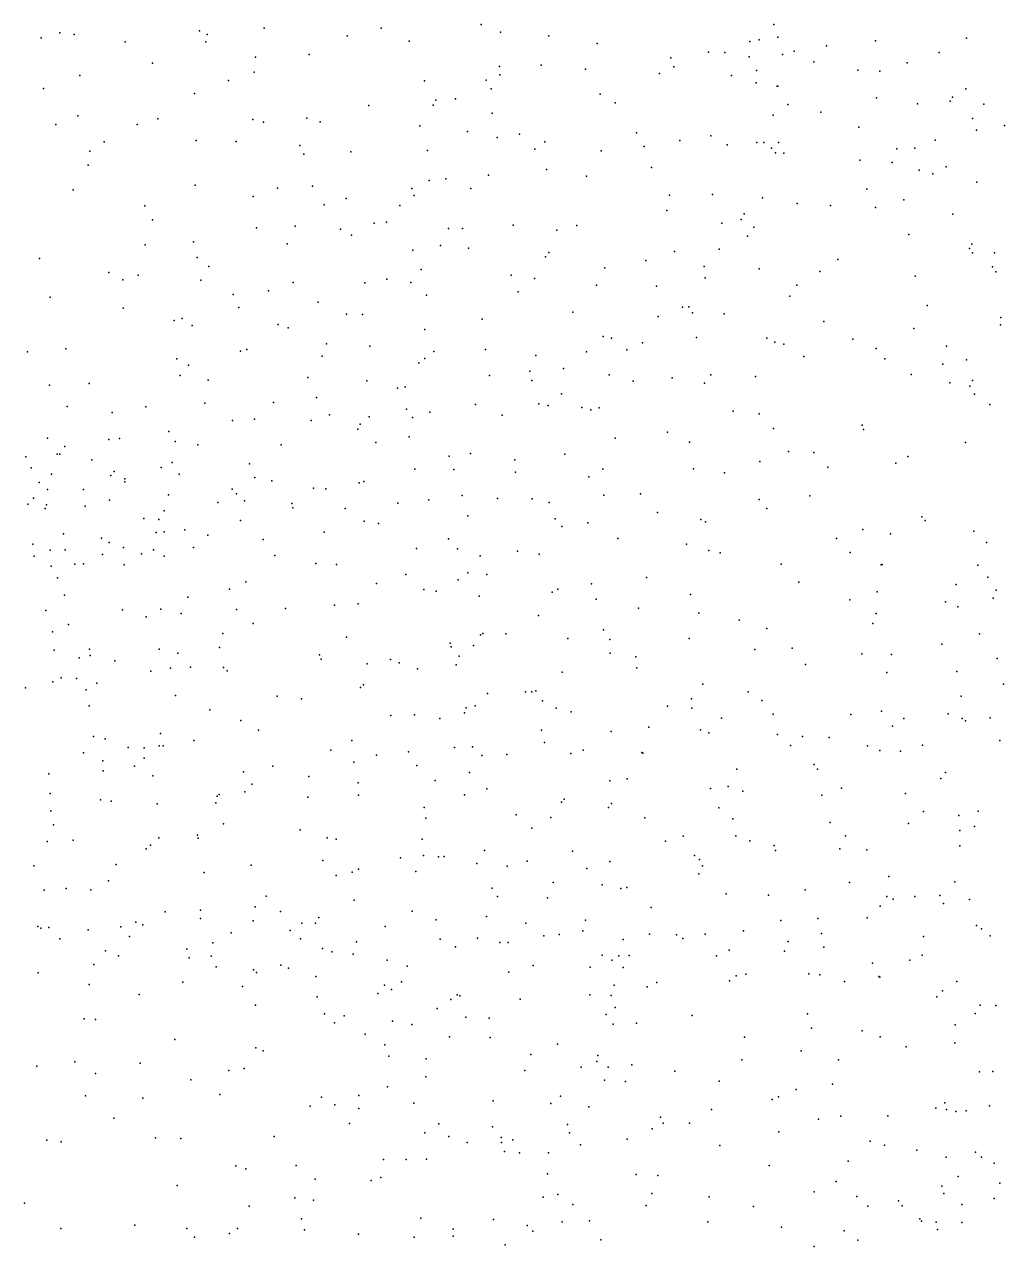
# Model space of a CAD drawing. Header units: metres. Extents: x -25 to 25, y -27.7 to 27.8.
# Drawn here: x 19.205 to 21.979, y -3.45 to 0.01 of the extents above; entities that cross this region are included whole.
import ezdxf

# ---------------------------------------------------------------- set-up
doc = ezdxf.new("R2010")
doc.units = ezdxf.units.M

msp = doc.modelspace()

# ---------------------------------------------------------------- linework, layer by layer
for p in [(20.2149, 0, 14.0119), (20.4978, 0.0102, 13.9702), (21.3267, 0.01, 13.0103), (19.2524, -0.0276, 13.9769), (19.3056, -0.0138, 0.158), (19.3459, -0.0184, 9.7812), (19.701, -0.0075, 10.1291), (19.7221, -0.0187, -2.9552), (19.8836, -0.0004, 10.5416), (20.1185, -0.022, 10.6797), (20.5528, -0.0113, 0.3772), (20.6891, -0.0221, 10.4508), (21.2844, -0.0337, -14.0958), (21.338, -0.0257, 12.834), (21.8717, -0.0285, -13.8595), (19.4906, -0.0389, 9.8345), (19.7189, -0.0387, 13.9498), (20.2944, -0.0369, 10.664), (20.8258, -0.0439, -0.0452), (21.1414, -0.0679, 10.3858), (21.1876, -0.0691, -0.0242), (21.2588, -0.0378, 13.4455), (21.3835, -0.0656, 0.2071), (21.4752, -0.0505, 10.5179), (21.6145, -0.0362, 10.5831), (19.5672, -0.099, -14.6644), (19.859, -0.0823, 10.3494), (20.0112, -0.0748, -14.6581), (21.0348, -0.0844, -1.4868), (21.2565, -0.0814, 0.4247), (21.3507, -0.0746, 12.6829), (21.4395, -0.0958, -0.0585), (21.7038, -0.0989, 12.4321), (21.7941, -0.0695, 10.6669), (19.3623, -0.1341, 9.6555), (19.8553, -0.1247, 13.939), (20.5497, -0.1088, -1.891), (20.5511, -0.1323, 10.4783), (20.6681, -0.1052, 13.9549), (20.7929, -0.1167, 10.3861), (21.003, -0.1283, 13.8114), (21.0436, -0.1098, 0.6119), (21.2062, -0.1345, 13.5973), (21.2777, -0.1202, -1.2943), (21.5644, -0.1194, -13.9887), (21.6263, -0.1225, 0.348), (19.2587, -0.1712, -3.4854), (19.7831, -0.1486, 10.0192), (20.3374, -0.1497, -14.4671), (20.5121, -0.1476, 13.9959), (20.5259, -0.1717, 0.5849), (21.2763, -0.1549, -0.1992), (21.3353, -0.1646, 0.6283), (21.3377, -0.1646, 13.0035), (21.8697, -0.1721, 12.3558), (19.6864, -0.1853, 9.8041), (20.3695, -0.2038, 10.5197), (20.4256, -0.2007, 0.3989), (20.8343, -0.1876, 13.91), (21.6167, -0.1977, 10.5262), (21.8252, -0.2075, -13.9829), (21.8317, -0.196, 0.0653), (20.1796, -0.2192, -2.0555), (20.3621, -0.2181, -1.9192), (20.5287, -0.2415, -0.0132), (20.877, -0.2115, 0.7797), (21.3663, -0.2165, 10.4017), (21.4593, -0.2378, 12.4987), (21.7334, -0.2149, -0.128), (21.9207, -0.2152, 10.6843), (19.2938, -0.2728, 13.8387), (19.3563, -0.2487, 9.5338), (19.524, -0.2727, 9.5735), (19.583, -0.2567, -2.9668), (19.8517, -0.2592, -14.6616), (19.8815, -0.2662, 9.9528), (20.0045, -0.2548, 13.9354), (20.0424, -0.2656, 10.3505), (21.3246, -0.2468, 12.8233), (21.8887, -0.2559, 0.3237), (21.9794, -0.2759, -1.2931), (20.3244, -0.2773, 13.9765), (20.459, -0.2931, -14.3487), (20.543, -0.3099, 13.9659), (20.6062, -0.3006, 10.4156), (20.9376, -0.2963, -14.1979), (21.1481, -0.3051, -1.4162), (21.5671, -0.2804, 0.6794), (21.8999, -0.2896, -11.3282), (19.4305, -0.3223, 13.7794), (19.691, -0.3188, 9.6162), (19.8041, -0.3212, 13.8416), (19.9843, -0.3323, 10.0485), (20.6497, -0.343, 0.8393), (20.6778, -0.3226, -1.7822), (20.9593, -0.3353, -1.5968), (21.0602, -0.3188, 13.7799), (21.1944, -0.3304, 10.3524), (21.2784, -0.3238, -14.1067), (21.2979, -0.3242, -0.4156), (21.3198, -0.3406, 12.9655), (21.3398, -0.324, 12.6184), (21.6742, -0.3417, 10.4972), (21.7251, -0.3399, 12.3704), (21.7831, -0.3175, 0.5731), (19.3899, -0.3482, -3.1706), (19.9964, -0.3568, -2.1972), (20.1287, -0.3509, 13.9339), (20.346, -0.3472, 0.5429), (20.838, -0.3474, 13.9093), (21.3314, -0.3537, 13.1674), (21.3542, -0.3541, -1.3239), (21.5698, -0.3739, -0.4009), (19.3852, -0.3886, 9.404), (20.683, -0.4009, 13.9376), (20.9798, -0.3949, -0.4548), (21.6617, -0.3808, -1.2837), (21.7376, -0.4022, -14.191), (21.7763, -0.413, -11.1491), (21.8145, -0.3931, -0.3063), (19.6888, -0.4449, 13.7027), (20.0202, -0.4473, 9.8467), (20.3507, -0.4315, -1.8701), (20.3976, -0.4273, 10.406), (20.5182, -0.4163, -0.1936), (20.7956, -0.4191, 10.3604), (21.9012, -0.4367, -10.7912), (19.3434, -0.458, 13.7128), (19.8528, -0.4767, -14.5892), (19.9217, -0.4536, 13.7936), (20.1162, -0.4823, -2.0261), (20.302, -0.4547, 13.9201), (20.3087, -0.4745, -14.3705), (20.4686, -0.4542, 13.9355), (21.0312, -0.4731, 13.7641), (21.1531, -0.4715, -0.5706), (21.2939, -0.4811, 10.3607), (21.5897, -0.4558, 10.4296), (19.5458, -0.5038, -14.5187), (20.0539, -0.5009, -14.5137), (20.2681, -0.5024, 10.2502), (21.0231, -0.5162, 1.0611), (21.3925, -0.4972, 12.4301), (21.4867, -0.5029, -14.1496), (21.6142, -0.5081, 0.8687), (21.6944, -0.4863, 12.3213), (19.5673, -0.5434, 13.6289), (20.1949, -0.5523, 0.2628), (20.2302, -0.5495, 0.5652), (21.1793, -0.5524, 13.5646), (21.2339, -0.5417, 12.9044), (21.2426, -0.526, 12.6594), (21.833, -0.5266, -14.3363), (19.8618, -0.5658, -2.4877), (19.9716, -0.5613, 9.6009), (20.0994, -0.5697, 13.7888), (20.1313, -0.5868, 9.7973), (20.4058, -0.5672, 10.3152), (20.4455, -0.568, -14.1991), (20.5888, -0.5585, 13.8994), (20.7125, -0.5724, 1.0208), (20.7685, -0.5588, -0.5147), (21.2698, -0.564, 13.3167), (21.708, -0.5847, 10.4529), (19.5469, -0.6139, -3.0275), (19.684, -0.6056, 9.3273), (19.9492, -0.6113, 13.6658), (20.3827, -0.6162, 13.8453), (21.2515, -0.5895, 13.1106), (21.8866, -0.6123, -0.3644), (19.2475, -0.6526, 13.5789), (19.6937, -0.6494, -14.4333), (20.3048, -0.6287, 10.1076), (20.4617, -0.6232, -0.3124), (20.6797, -0.6482, 10.3576), (20.6897, -0.636, -14.1146), (21.0452, -0.6329, 13.6423), (21.1716, -0.6264, 10.3553), (21.5077, -0.6555, 12.3304), (21.8799, -0.6245, -11.02), (21.8884, -0.6363, 10.5182), (21.9508, -0.6364, 12.1721), (19.4441, -0.6919, 13.4864), (19.7267, -0.6754, -2.7748), (20.3279, -0.6842, 0.7948), (20.8481, -0.6789, 13.7526), (20.964, -0.6586, -0.6624), (21.1289, -0.6752, 13.4767), (21.2847, -0.6819, -1.5556), (21.4561, -0.6897, -0.6633), (21.9455, -0.6765, -10.7067), (21.9548, -0.6904, -11.3605), (19.4837, -0.7129, -14.2922), (19.5271, -0.7001, 9.2115), (19.7048, -0.7138, 13.4354), (19.9656, -0.721, 9.4287), (20.1688, -0.7213, 0.1248), (20.2308, -0.7111, 9.7853), (20.2989, -0.721, 13.7263), (20.5831, -0.7, -0.493), (20.6484, -0.7092, 13.7807), (21.1315, -0.7075, 12.6961), (21.7268, -0.7026, 0.8675), (19.7961, -0.755, 9.2793), (19.8959, -0.7438, -14.3144), (20.3429, -0.756, 9.9359), (20.603, -0.7471, -1.8268), (20.8243, -0.7284, -1.7651), (20.9938, -0.7305, 1.1539), (21.372, -0.7588, 12.3607), (21.3918, -0.728, 10.3784), (19.2779, -0.7623, 9.1387), (19.4843, -0.793, 13.3329), (19.8121, -0.7909, 13.3253), (20.0361, -0.7763, 13.4779), (21.0674, -0.7905, 12.8112), (21.0854, -0.7898, 13.268), (21.7604, -0.7858, 10.4453), (19.6292, -0.8277, 9.1503), (19.6511, -0.8224, -14.1618), (20.1166, -0.8099, 9.4959), (20.1624, -0.8113, 0.459), (20.5008, -0.8241, 10.1759), (20.7577, -0.8049, 13.6609), (20.9985, -0.8167, 13.4408), (21.0963, -0.8061, -1.6703), (21.1858, -0.8091, 10.369), (21.9692, -0.8197, -11.0713), (19.6795, -0.8419, 13.2385), (19.9233, -0.8394, -2.4623), (19.9512, -0.8492, -14.0821), (20.3384, -0.8532, 13.5567), (21.4681, -0.8313, -14.2797), (21.7229, -0.8507, -14.4738), (21.9676, -0.8403, -0.3453), (20.0597, -0.8947, 9.3681), (20.843, -0.873, 13.4942), (20.8664, -0.8782, -0.7707), (20.9546, -0.8918, 12.9518), (21.107, -0.8762, -13.9742), (21.3069, -0.8783, -0.8573), (21.3288, -0.8891, 10.3753), (21.3551, -0.8951, -1.6112), (21.5499, -0.8812, 10.396), (19.2136, -0.9171, 13.1402), (19.3227, -0.9083, -14.2449), (19.8171, -0.9149, -13.9033), (19.8346, -0.9105, 13.1417), (20.0478, -0.9293, 13.1494), (20.1829, -0.9012, 0.0085), (20.3642, -0.9157, -2.0122), (20.5106, -0.9107, 13.5233), (20.6522, -0.9271, 13.4572), (20.7964, -0.9171, 10.3478), (20.9103, -0.911, 13.2193), (21.4116, -0.93, -1.0596), (21.6159, -0.9079, 12.2424), (21.8149, -0.9009, 12.2194), (19.6362, -0.9365, 13.0984), (19.6698, -0.9545, -3.0508), (20.3211, -0.9483, 13.2643), (20.3389, -0.9359, 9.6678), (20.7312, -0.9643, 13.2602), (21.6401, -0.9369, -1.1158), (21.8051, -0.9515, 10.4385), (21.8716, -0.9398, -0.537), (19.6456, -0.9836, -13.7982), (19.7252, -0.9971, 9.079), (20.0074, -0.9891, 13.0031), (20.1745, -0.9986, 12.9979), (20.5215, -0.984, 13.1416), (20.6357, -0.9713, -0.7019), (20.6412, -0.998, 13.0119), (20.8598, -0.9822, 12.8488), (20.9281, -1.0001, 10.3644), (21.0389, -0.9903, 1.1596), (21.1482, -0.9824, -1.1026), (21.2742, -0.987, -1.3472), (21.7147, -0.9815, 0.8877), (21.8886, -0.9979, 0.703), (19.2759, -1.0109, 8.9673), (19.3886, -1.007, -3.3981), (20.2609, -1.0202, -0.2954), (20.2832, -1.0158, 9.5143), (20.7254, -1.0358, -13.8162), (21.1298, -1.0053, 12.5459), (21.8249, -1.0047, -0.7944), (21.8808, -1.0141, -1.6753), (21.8947, -1.0366, -1.4246), (19.3264, -1.0714, 12.8469), (19.5488, -1.0723, 12.8814), (19.7161, -1.0621, 12.9054), (19.91, -1.06, 12.9042), (20.0314, -1.046, -2.4937), (20.4823, -1.0659, 12.9643), (20.6614, -1.0641, 10.2027), (20.688, -1.0684, 1.0299), (21.9373, -1.0657, -0.9687), (19.4531, -1.089, 8.9177), (19.8562, -1.1074, 9.0781), (20.0685, -1.0951, 12.8719), (20.1806, -1.1008, 9.3513), (20.287, -1.0797, -2.2102), (20.3035, -1.1024, 12.8988), (20.3529, -1.0878, 0.7322), (20.5578, -1.0966, 10.0264), (20.7833, -1.0746, 10.3191), (20.8081, -1.0809, -0.9076), (20.832, -1.0754, -1.9195), (21.2114, -1.0845, 10.3564), (21.2844, -1.0922, 12.3918), (19.7937, -1.1114, -2.955), (20.0165, -1.1113, 9.1923), (20.1484, -1.1355, 0.2076), (20.1555, -1.1216, -0.1096), (21.3253, -1.134, 1.0974), (21.5765, -1.1244, 0.9737), (21.5799, -1.1371, 10.3644), (19.27, -1.161, 12.7164), (19.4435, -1.1656, -13.9727), (19.4741, -1.1619, 12.752), (19.6138, -1.1421, -13.5971), (19.6317, -1.1712, -3.2723), (20.2, -1.174, -2.3973), (20.294, -1.1577, -0.558), (20.8768, -1.1611, -1.2058), (21.0256, -1.1444, -1.4203), (21.0874, -1.1728, 12.5496), (21.8687, -1.1735, 10.4322), (19.2975, -1.2064, -14.391), (19.3052, -1.2063, -1.5916), (19.3191, -1.1851, 8.8396), (19.6955, -1.1805, 12.7615), (19.9316, -1.1803, -13.7048), (20.4675, -1.205, -0.8253), (20.7349, -1.2062, 12.8287), (21.3683, -1.1995, -14.1181), (21.4393, -1.202, 10.3363), (19.2089, -1.2145, -12.6919), (19.2237, -1.2456, -1.34), (19.3963, -1.2227, 0.0706), (19.5922, -1.2443, -1.4715), (19.623, -1.2299, 0.2761), (19.842, -1.2341, 12.7281), (20.4076, -1.2122, 9.5691), (20.5929, -1.2223, 0.8854), (21.2867, -1.2272, 10.3258), (21.4792, -1.2437, 12.285), (21.6714, -1.232, -14.441), (21.7054, -1.2136, 12.2437), (19.2821, -1.2637, 0.3399), (19.45, -1.267, -12.9512), (19.4586, -1.2556, -13.257), (19.4896, -1.2763, 8.8066), (19.6427, -1.2632, -1.7277), (19.8574, -1.2724, 0.2335), (20.3106, -1.2487, 0.559), (20.4208, -1.25, 12.8457), (20.5947, -1.2577, 9.9689), (20.8027, -1.271, 10.2435), (20.8424, -1.2494, 1.0103), (21.0986, -1.2486, 10.3238), (21.1864, -1.2599, -1.7878), (19.2465, -1.2865, -13.2109), (19.2701, -1.3066, 12.5186), (19.3718, -1.3067, -1.1946), (19.4895, -1.2852, -13.7411), (19.7934, -1.3059, -1.564), (19.9057, -1.2826, 9.0141), (20.0233, -1.3033, 12.7349), (20.0584, -1.3047, -2.7421), (20.1521, -1.2877, -0.8656), (20.1654, -1.2845, 0.392), (19.215, -1.3486, 8.729), (19.2306, -1.3311, -14.6806), (19.4463, -1.337, 12.5351), (19.6127, -1.3216, -0.3447), (19.7528, -1.3438, -1.0052), (19.8053, -1.319, -13.5431), (19.8283, -1.339, -0.7239), (19.9621, -1.3468, -1.08), (20.2617, -1.3452, -1.0717), (20.3499, -1.3356, 9.416), (20.444, -1.3235, -2.3251), (20.5442, -1.3325, 9.8268), (20.6423, -1.3329, -1.2639), (20.6904, -1.3437, 10.1248), (20.8455, -1.3228, 12.7137), (20.9491, -1.3188, 10.3083), (21.2849, -1.3349, 12.3612), (21.428, -1.3249, 0.9652), (19.2638, -1.3603, 0.531), (19.2674, -1.3498, -3.5175), (19.3771, -1.3541, 8.7337), (19.6006, -1.3667, -2.0177), (19.965, -1.3582, -1.389), (20.1128, -1.3605, 9.1323), (20.4599, -1.381, 9.5812), (20.9966, -1.3717, 12.591), (21.3063, -1.3607, -13.9362), (19.5426, -1.389, -0.8514), (19.5859, -1.3914, -0.597), (19.8169, -1.3946, -1.903), (20.1664, -1.396, 12.7358), (20.2074, -1.4032, -13.7405), (20.7076, -1.39, -2.2185), (20.7259, -1.4114, 0.866), (20.8003, -1.4015, -1.5841), (21.1195, -1.3917, -13.7574), (21.1328, -1.3982, 0.9883), (21.7455, -1.3845, -2.049), (21.7543, -1.3947, 12.2721), (19.3157, -1.4321, 12.3399), (19.4231, -1.4449, -14.104), (19.5778, -1.4286, -13.1651), (19.6006, -1.4269, -3.5065), (19.6589, -1.4206, 12.5251), (19.7244, -1.4358, 8.8199), (19.8805, -1.4479, -3.2552), (20.0535, -1.4276, -1.6466), (20.4055, -1.446, 0.5881), (20.8847, -1.4456, 10.2332), (21.5036, -1.4455, 10.2509), (21.5784, -1.42, 12.3085), (21.6566, -1.4319, 10.3067), (21.8922, -1.4243, 0.6206), (19.2291, -1.4612, -15.0449), (19.2779, -1.4787, -0.404), (19.3206, -1.478, -13.4681), (19.4447, -1.4567, 0.689), (19.4853, -1.4713, 8.6953), (19.5707, -1.4772, -12.8813), (19.6839, -1.4709, -13.3457), (20.3145, -1.4737, 9.3107), (20.4307, -1.475, 12.768), (20.6003, -1.4818, 9.8686), (21.0795, -1.4615, 10.2477), (21.1424, -1.4795, -1.8655), (21.1743, -1.4864, -2.174), (21.5428, -1.4852, -2.1069), (21.9284, -1.457, -1.8743), (19.2325, -1.4957, 0.6998), (19.3476, -1.5183, -14.7271), (19.3727, -1.5168, -3.6684), (19.4259, -1.4909, -13.7853), (19.4873, -1.5203, -2.2478), (19.5361, -1.4893, 12.4334), (19.6003, -1.4953, -12.6205), (19.9138, -1.4934, 12.6031), (20.0301, -1.516, -13.674), (20.0885, -1.5188, 9.0452), (20.4946, -1.4949, -1.4999), (20.6624, -1.49, 10.0105), (21.3469, -1.5182, 12.3849), (21.63, -1.5202, -14.1902), (21.6332, -1.5192, -2.3259), (21.9041, -1.5209, -2.5007), (19.2805, -1.5237, 8.6623), (19.2987, -1.5569, -0.6961), (20.285, -1.547, -1.6306), (20.4599, -1.5431, -2.5158), (20.5135, -1.5474, 9.6581), (20.9658, -1.5562, -13.7549), (21.9321, -1.5552, -11.382), (19.7859, -1.5889, 12.5089), (19.8319, -1.5678, -3.4902), (20.2018, -1.5725, -2.9157), (20.3355, -1.5902, -2.7285), (20.4331, -1.5624, 9.4427), (20.7151, -1.5893, -1.7687), (20.8101, -1.574, -2.3113), (21.3974, -1.5692, 10.2101), (21.8421, -1.5761, 10.3816), (21.9553, -1.5915, -11.1496), (19.3189, -1.6062, 12.2207), (19.6672, -1.612, -12.3201), (20.3705, -1.5943, -13.7629), (20.4924, -1.6088, -1.7133), (20.6993, -1.5978, -13.7591), (20.8238, -1.6173, 10.1831), (21.09, -1.6045, 0.8876), (21.5413, -1.6191, -13.9724), (21.6186, -1.5962, 10.2631), (21.8126, -1.6249, -14.208), (21.9469, -1.6146, -2.7044), (19.2655, -1.6498, -2.3567), (19.4827, -1.6474, -3.8874), (19.5914, -1.6454, 12.3803), (19.6485, -1.6575, -13.0118), (19.8055, -1.6467, 8.8004), (19.9443, -1.6433, 8.8868), (20.0827, -1.6345, -3.3086), (20.1494, -1.6302, 0.6112), (20.9433, -1.6423, -1.9008), (21.1138, -1.6565, 10.2211), (21.6162, -1.6574, 12.4443), (21.8473, -1.6392, -1.9773), (19.3296, -1.6891, -13.6881), (19.5496, -1.6676, 8.6787), (19.8524, -1.6865, -3.6719), (20.6599, -1.6639, -2.4689), (21.2282, -1.677, 12.4499), (21.6065, -1.6866, 0.9332), (19.2846, -1.7101, 0.8979), (19.7665, -1.7142, -12.7049), (20.1166, -1.7251, -13.7879), (20.4961, -1.7183, 9.5156), (20.503, -1.7149, -2.6905), (20.5674, -1.7151, 9.6747), (20.7434, -1.729, 12.6114), (20.8442, -1.7037, 0.7525), (21.0863, -1.7291, 12.5129), (21.3067, -1.7005, -1.9677), (21.9084, -1.715, -11.6159), (19.2893, -1.7619, -15.1817), (19.3897, -1.7591, 12.2131), (19.586, -1.759, 0.9366), (19.7574, -1.754, 12.445), (20.4097, -1.7416, -1.9045), (20.4133, -1.7527, -3.0093), (20.476, -1.7483, 0.6296), (20.8625, -1.7315, -2.4494), (21.2723, -1.76, -13.8226), (21.3778, -1.7558, -2.6938), (21.8021, -1.7447, -11.1767), (19.3596, -1.7836, -13.9541), (19.3915, -1.7765, -14.2799), (19.461, -1.7921, -12.2157), (19.6397, -1.7706, -2.3649), (20.0402, -1.7747, -12.2937), (20.0454, -1.7869, 12.5688), (20.2411, -1.7884, -3.5506), (20.2654, -1.7976, 12.6163), (20.4359, -1.7786, 9.3521), (20.8635, -1.7704, -13.8049), (20.9361, -1.7802, 10.2626), (21.575, -1.7719, 12.5431), (21.6598, -1.7736, -13.8922), (21.9586, -1.7856, -13.9062), (19.5629, -1.8213, -4.0383), (19.6184, -1.8125, 12.3754), (19.6748, -1.8094, -13.4793), (19.7683, -1.8109, -12.0343), (19.7791, -1.82, 8.7617), (20.1748, -1.8, -2.0584), (20.318, -1.8148, 9.1709), (20.4276, -1.8035, -3.2335), (20.7276, -1.8239, 10.1056), (20.9388, -1.812, 12.5252), (21.4163, -1.8026, 12.5568), (21.6465, -1.8245, -2.0321), (21.8444, -1.8223, 10.4415), (19.2084, -1.8681, -2.7863), (19.2851, -1.8514, -2.4887), (19.3091, -1.8404, 8.656), (19.352, -1.8419, -3.2372), (19.4104, -1.8554, -14.4738), (20.1561, -1.8673, 8.9786), (20.165, -1.8603, -12.1285), (21.1256, -1.8576, -2.6736), (21.9763, -1.858, 12.4883), (19.3796, -1.8741, -3.8753), (19.633, -1.8898, -13.1034), (19.9206, -1.8916, 0.9244), (19.9891, -1.8999, -13.8391), (20.5161, -1.8846, 9.4619), (20.6238, -1.8796, -11.3151), (20.6411, -1.8796, -3.0124), (20.6526, -1.877, 12.5755), (21.0929, -1.8999, 0.8194), (21.2533, -1.8795, 10.2588), (21.8569, -1.8923, 12.5796), (19.3885, -1.9197, -15.0062), (19.7297, -1.9302, 12.4162), (20.4553, -1.9249, 12.5847), (20.4809, -1.9196, -2.0746), (20.6719, -1.9056, 9.8076), (20.7099, -1.9258, -3.2978), (20.753, -1.9362, 0.7092), (21.0254, -1.9204, -2.8506), (21.0939, -1.926, -11.2332), (21.2921, -1.9046, -3.0915), (21.6308, -1.9343, -11.588), (19.8174, -1.9605, -12.7525), (20.2418, -1.9465, -3.7056), (20.309, -1.9451, 0.8175), (20.3808, -1.9555, 9.1861), (20.4508, -1.9393, -3.5462), (21.1779, -1.9543, -3.3128), (21.3249, -1.9427, -11.4553), (21.5442, -1.9441, 10.3321), (21.6944, -1.9553, 1.0917), (21.8199, -1.9418, -11.7261), (21.8595, -1.9554, 10.5336), (21.8684, -1.9622, -3.0257), (21.9391, -1.9529, -11.16), (19.4008, -2.006, 8.6867), (19.5904, -1.9976, -2.4213), (19.8676, -1.988, -2.3273), (20.6686, -1.9883, -13.8713), (20.8657, -1.9923, -11.049), (20.9726, -1.9799, -11.5666), (21.1187, -1.9871, -13.8253), (21.1425, -1.996, 12.5988), (21.3368, -2.0004, 0.9776), (21.4071, -2.0062, -13.7884), (21.6618, -1.9772, 12.6572), (19.4339, -2.013, -11.9704), (19.4991, -2.0372, -3.7809), (19.5437, -2.0386, 12.3066), (19.5865, -2.0327, 8.7022), (19.5982, -2.0327, -3.1623), (19.6843, -2.0179, -4.044), (20.1318, -2.0174, 8.9231), (20.422, -2.0371, -12.0101), (20.4733, -2.035, -11.7869), (20.6771, -2.0233, 9.6776), (21.3731, -2.0319, 12.6671), (21.4826, -2.0089, -11.0168), (21.5917, -2.033, -3.2005), (21.7473, -2.0305, -11.0983), (21.9663, -2.0173, -2.0822), (19.3724, -2.0523, -14.3463), (19.4274, -2.0754, 1.1075), (19.5436, -2.0674, -13.2993), (20.0727, -2.0447, 0.9777), (20.2016, -2.0586, -2.1788), (20.2922, -2.0499, 9.0557), (20.5, -2.0602, 0.8381), (20.5707, -2.0575, 9.4197), (20.7519, -2.0545, 12.5297), (20.7866, -2.0448, 10.1087), (20.9529, -2.0519, -3.4492), (20.9551, -2.0535, 12.557), (21.6267, -2.0456, 10.4157), (21.6853, -2.0474, -2.1231), (19.4275, -2.103, 12.2155), (19.5168, -2.0903, -2.7893), (19.825, -2.1059, -11.8498), (19.9084, -2.0906, 8.7987), (20.1379, -2.0791, -13.9342), (20.3161, -2.0885, -12.3439), (20.4653, -2.1083, 12.5429), (21.2214, -2.0984, -2.2478), (21.4407, -2.0853, -3.3586), (21.4498, -2.0985, 10.3909), (21.8118, -2.1083, -11.8722), (19.2737, -2.1122, 12.056), (19.5686, -2.1172, -13.5289), (19.8489, -2.1407, 12.4569), (20.0101, -2.1198, -12.6129), (20.1498, -2.1371, 12.5282), (20.3681, -2.1304, -3.6344), (20.8623, -2.1321, -2.3423), (20.9107, -2.126, -11.8403), (21.7986, -2.1247, -13.6754), (19.2781, -2.168, -15.1447), (19.7505, -2.1749, -3.5075), (19.7558, -2.1705, -3.2094), (19.8293, -2.1628, 1.1028), (20.0068, -2.1778, -11.7524), (20.1507, -2.1725, -3.7295), (20.4507, -2.1717, -2.2443), (20.5141, -2.1539, -12.2131), (21.1468, -2.1532, -11.8428), (21.1967, -2.1475, 0.9196), (21.2384, -2.1613, -13.7789), (21.4624, -2.1719, 12.7261), (21.5182, -2.1527, -11.8178), (21.6989, -2.1679, 12.7218), (19.4208, -2.1855, -14.6684), (19.4501, -2.1897, 8.7242), (19.5807, -2.1972, -11.8265), (19.7465, -2.1944, 8.7284), (20.3363, -2.2072, 12.5471), (20.7256, -2.1917, 0.8435), (20.7325, -2.1836, 9.6997), (20.8587, -2.207, 10.1644), (20.8668, -2.1959, -10.9633), (21.1702, -2.2086, 10.4362), (19.2797, -2.217, 8.7782), (20.3413, -2.2378, -11.2679), (20.5973, -2.2283, 9.3659), (20.6953, -2.2351, 9.5349), (20.9612, -2.2364, 12.6258), (21.2103, -2.2393, 12.7008), (21.7498, -2.2189, -3.1785), (21.8499, -2.2299, 12.695), (21.9048, -2.2175, 10.752), (19.287, -2.2563, -11.6966), (19.7687, -2.253, -2.9858), (19.9852, -2.27, 8.8026), (20.6414, -2.2662, -3.5498), (21.4861, -2.2496, -2.3195), (21.7074, -2.2521, 10.6131), (21.8531, -2.2721, 1.1285), (21.8948, -2.2613, -2.2629), (19.2695, -2.3036, -14.3205), (19.3432, -2.2995, -14.9231), (19.5621, -2.3135, -13.4324), (19.5853, -2.2935, -13.1145), (19.6954, -2.2851, -2.5473), (19.697, -2.294, -13.7054), (20.0616, -2.293, 12.5213), (20.0874, -2.2965, -11.5831), (20.3311, -2.2966, -12.5154), (21.0193, -2.3022, 10.4505), (21.07, -2.2888, -2.5206), (21.2185, -2.2872, -3.561), (21.2585, -2.302, -12.0656), (21.327, -2.3152, -2.4699), (21.5294, -2.2874, -13.6484), (21.8526, -2.3162, -12.2116), (19.5498, -2.3247, 12.3485), (20.2699, -2.3497, 1.1336), (20.3348, -2.3431, 8.9904), (20.3774, -2.3467, -11.0654), (20.3935, -2.3463, -3.5865), (20.5077, -2.3292, 12.5825), (20.756, -2.3313, 12.6317), (21.1017, -2.3427, 12.7413), (21.3307, -2.3294, 0.9877), (21.5135, -2.3247, 12.7709), (21.5894, -2.3267, -10.9786), (19.2315, -2.3728, 8.8361), (19.4648, -2.3685, 8.7357), (19.8468, -2.3706, -2.4273), (20.0495, -2.3574, -12.6392), (20.1502, -2.3822, -3.6135), (20.486, -2.3657, -13.8511), (20.5716, -2.3731, 9.2554), (20.6283, -2.3589, -10.9848), (20.7966, -2.3796, 9.6484), (20.8622, -2.3605, 9.9249), (21.1163, -2.3548, -13.6981), (21.1242, -2.3722, 0.903), (19.4428, -2.415, -11.619), (19.7137, -2.3912, -12.9262), (20.0872, -2.3999, -13.9101), (20.133, -2.39, -11.3786), (20.3127, -2.388, -2.3721), (20.702, -2.4196, 1.004), (21.1142, -2.3949, -10.846), (21.5405, -2.4198, -3.4048), (21.652, -2.4028, -12.2807), (21.8386, -2.4181, 10.7739), (19.2606, -2.4417, -11.481), (19.3229, -2.437, -14.6875), (19.3928, -2.4407, 12.3004), (20.5286, -2.4356, -2.4765), (20.8407, -2.4264, -12.4455), (20.8933, -2.4368, 0.918), (20.9104, -2.434, -13.697), (21.1917, -2.452, -12.397), (21.3111, -2.455, 10.5441), (21.415, -2.44, -12.3345), (21.7965, -2.4562, -12.4409), (19.8583, -2.4883, -2.6507), (19.8893, -2.4583, -13.8019), (20.1388, -2.4697, -2.4706), (20.5439, -2.4594, -12.5727), (20.6853, -2.4631, 12.7592), (20.9788, -2.4908, -2.8157), (21.6276, -2.4866, 1.0655), (21.6465, -2.4593, 10.6364), (21.6643, -2.467, -13.431), (21.7252, -2.4592, -3.2768), (21.8067, -2.4786, -11.1218), (21.8805, -2.4675, -13.3147), (19.6031, -2.5026, 12.4779), (19.7031, -2.5213, 12.6644), (19.7039, -2.4979, -11.5321), (19.9303, -2.5019, -2.9622), (20.0385, -2.5188, 12.6518), (20.3025, -2.5006, 12.6474), (20.3704, -2.5255, 8.9585), (20.5134, -2.5159, -3.5387), (21.4505, -2.5219, 10.5769), (21.5906, -2.52, -12.4872), (19.2432, -2.5438, 1.4434), (19.2518, -2.5487, 8.8324), (19.2742, -2.5471, -10.6484), (19.3857, -2.5539, 12.8853), (19.4779, -2.5453, 12.6607), (19.5208, -2.5318, 8.7044), (19.54, -2.5394, 12.8073), (19.8525, -2.5286, 12.7256), (19.9573, -2.5552, 12.8564), (19.99, -2.5349, -3.2371), (20.0291, -2.5347, -12.7619), (20.2266, -2.5445, 8.8336), (20.6247, -2.5349, -2.6404), (20.786, -2.5563, 9.5445), (20.7932, -2.5267, -3.5344), (21.2406, -2.5562, -12.5755), (21.3459, -2.5276, -3.5705), (21.8999, -2.5412, -12.765), (21.914, -2.5512, -13.0441), (19.3053, -2.5787, -11.2186), (19.5028, -2.5728, -11.386), (19.738, -2.5908, -11.314), (19.7899, -2.5621, 13.1084), (19.9867, -2.5788, 1.3161), (20.1449, -2.5874, 12.849), (20.3815, -2.5802, -12.7015), (20.4872, -2.5772, -10.9304), (20.5503, -2.5896, 9.1551), (20.5743, -2.5891, 1.1446), (20.675, -2.5705, -13.6421), (20.7188, -2.567, 12.9293), (20.8995, -2.5811, 9.9009), (20.9744, -2.5659, 12.9358), (21.0512, -2.568, 10.5174), (21.0689, -2.5782, -3.5749), (21.1319, -2.5661, 12.9121), (21.3668, -2.5865, -13.3647), (21.4613, -2.5637, -2.9059), (21.7497, -2.5722, 12.731), (21.9391, -2.5705, -3.2173), (19.4344, -2.6132, -10.5013), (19.4709, -2.6275, -10.9699), (19.6646, -2.6086, 13.2491), (19.7334, -2.6278, -13.2707), (20.0487, -2.6064, 13.017), (20.075, -2.6155, -3.4891), (20.1359, -2.6223, -10.8636), (20.4251, -2.6016, 12.8968), (20.8408, -2.6252, -13.4934), (20.8874, -2.6274, 10.3141), (20.9167, -2.6267, -10.8311), (21.1642, -2.6276, -12.7769), (21.1999, -2.6113, -3.0366), (21.3563, -2.6142, 0.9431), (21.468, -2.6028, -12.7318), (21.7459, -2.6258, 10.7294), (19.4015, -2.652, 8.7164), (19.6714, -2.6326, -11.082), (19.7478, -2.6583, 8.6296), (19.9304, -2.6536, 8.6413), (19.9527, -2.6619, -13.6413), (20.2316, -2.6399, -2.6881), (20.2882, -2.6561, 12.9675), (20.645, -2.6544, -2.8317), (20.8065, -2.6594, 1.0598), (20.8675, -2.6392, -12.762), (20.9003, -2.66, 10.1049), (21.6057, -2.6478, -3.4355), (21.7116, -2.6396, -10.9815), (19.244, -2.6758, 13.1379), (19.8533, -2.6669, -13.0627), (19.8618, -2.6743, 13.3635), (20.0295, -2.6855, 13.2632), (20.5761, -2.6737, -12.8058), (21.2006, -2.6981, 13.018), (21.2193, -2.684, 10.5534), (21.2473, -2.6788, -12.9948), (21.4255, -2.678, -10.7729), (21.4565, -2.6806, 10.5871), (21.6232, -2.6859, -2.9943), (21.6268, -2.6876, 10.6484), (19.3884, -2.7086, 13.2836), (19.6537, -2.7019, 1.5111), (19.8223, -2.7142, -10.6488), (20.2053, -2.7338, -2.8758), (20.224, -2.7105, -13.6419), (20.2437, -2.7227, 13.1377), (20.2721, -2.7007, 8.8044), (20.8742, -2.7107, -13.3024), (20.9677, -2.7151, 13.1034), (20.9948, -2.7032, 0.9716), (21.5265, -2.6996, 12.826), (21.804, -2.7262, 0.9195), (21.8439, -2.6996, -2.7779), (19.5295, -2.7364, 8.6465), (19.8589, -2.7672, 13.5098), (20.034, -2.7436, -10.6852), (20.4116, -2.7506, -12.9164), (20.4296, -2.7374, -3.5428), (20.4373, -2.7406, -2.8791), (20.6087, -2.7495, 9.2031), (20.8055, -2.7376, -3.5327), (20.8659, -2.7398, -13.0898), (21.7881, -2.7436, -3.3611), (21.9101, -2.767, -11.0763), (21.9548, -2.7676, 10.9689), (20.054, -2.7912, 1.3939), (20.1099, -2.7974, -13.4373), (20.3731, -2.7767, -13.4779), (20.4546, -2.8008, 13.1917), (20.8516, -2.7935, 13.1687), (20.8773, -2.7731, 9.7706), (21.0952, -2.7958, -3.5772), (21.4218, -2.7912, 12.9544), (21.8963, -2.7902, 12.591), (19.3744, -2.8058, 8.7014), (19.4059, -2.8078, -10.1979), (20.0827, -2.8172, -3.3716), (20.2471, -2.812, -10.6992), (20.3014, -2.8216, -13.2732), (20.5202, -2.8037, 9.0774), (20.8712, -2.8208, 10.2972), (20.9378, -2.8183, 10.4946), (21.4326, -2.8319, 10.606), (21.84, -2.8229, -2.9495), (19.6305, -2.864, 8.581), (20.1693, -2.8493, -3.0565), (20.4087, -2.8566, 8.8795), (20.5235, -2.8584, -10.7529), (21.2429, -2.858, 10.577), (21.576, -2.8393, -3.2048), (21.6274, -2.8564, -10.7541), (19.8599, -2.8876, 13.6481), (19.8811, -2.8958, 8.5295), (20.2248, -2.8794, 8.6945), (20.6388, -2.9065, 13.2586), (20.7136, -2.8771, 9.4256), (21.4035, -2.8965, 0.938), (21.7007, -2.8852, 12.7555), (21.8383, -2.8733, 10.8702), (19.2399, -2.9395, 1.6875), (19.3478, -2.9277, 13.5082), (19.5322, -2.9312, 13.6208), (20.2365, -2.9118, -3.5558), (20.3426, -2.9192, 13.3711), (20.8257, -2.9266, -3.2263), (20.828, -2.9094, 9.6575), (20.9242, -2.9358, -10.6602), (21.2358, -2.9219, -3.298), (21.5091, -2.9222, 12.9637), (19.4065, -2.96, 8.6538), (19.7841, -2.9523, -10.2249), (19.827, -2.9461, 1.5608), (20.3417, -2.9695, 8.7645), (20.6216, -2.9524, 9.2355), (20.7812, -2.9422, 1.2346), (20.8575, -2.9429, 9.827), (21.0457, -2.9537, 1.137), (21.9089, -2.9556, -10.8677), (21.9459, -2.9544, 12.4548), (19.6757, -2.9787, 13.7071), (20.2325, -2.9985, -3.2043), (20.8474, -2.9795, 10.089), (20.9062, -2.983, 10.5074), (21.1715, -2.9825, -10.5741), (21.3898, -3.0061, -3.593), (21.4927, -2.9902, 10.6741), (19.3776, -3.0235, -10.1394), (19.5398, -3.0302, 1.6505), (19.7579, -3.0199, 8.5134), (20.0459, -3.0276, -10.2385), (20.1514, -3.0223, 13.6272), (20.3069, -3.0443, -10.4443), (20.5323, -3.0378, 9.1135), (20.7223, -3.0244, 9.5426), (21.3217, -3.0342, 1.088), (21.3393, -3.0265, 13.171), (21.8107, -3.0434, -10.6447), (20.0141, -3.0525, 13.7231), (20.0834, -3.0489, -3.4118), (20.1512, -3.0592, 1.4277), (20.6953, -3.0456, 13.3089), (20.8031, -3.0552, 10.3085), (21.1503, -3.0627, 13.2705), (21.6493, -3.08, 10.8166), (21.7853, -3.0585, -3.2067), (21.8148, -3.0625, 0.7048), (21.8417, -3.0677, 12.5645), (21.8704, -3.0659, 11.0588), (21.9367, -3.0522, -3.4821), (19.4584, -3.0865, 13.6795), (20.125, -3.1023, 8.5721), (20.3776, -3.1028, 13.4945), (20.5302, -3.1119, 13.3727), (20.7426, -3.105, -10.5468), (21.0057, -3.0838, -3.5741), (21.0128, -3.1015, 10.6027), (21.0878, -3.1013, 1.3128), (21.453, -3.09, -3.3707), (21.5163, -3.0813, 13.0561), (19.5756, -3.1422, -10.206), (19.6474, -3.1445, 8.5212), (19.9124, -3.1392, 13.8125), (20.3386, -3.1281, 8.7459), (20.4062, -3.1385, 1.4398), (20.5543, -3.1414, -3.5823), (20.5878, -3.1479, 9.253), (20.7478, -3.1288, 9.7446), (20.9115, -3.1465, 1.4701), (20.9815, -3.1167, 13.3096), (21.3401, -3.1259, 10.6979), (19.2685, -3.1496, 13.5815), (19.3094, -3.1538, 8.7258), (20.4579, -3.156, 8.9541), (20.5558, -3.1563, -3.282), (20.5637, -3.1815, -10.4306), (20.7794, -3.162, -3.5724), (21.1735, -3.1647, 10.6729), (21.5991, -3.1524, 1.0282), (21.64, -3.1638, 12.9586), (21.731, -3.1779, 12.7941), (21.8974, -3.1836, 12.379), (20.2212, -3.2043, 8.6555), (20.2853, -3.2043, 13.6321), (20.3427, -3.203, -10.2633), (20.6061, -3.185, 1.5398), (20.6885, -3.1854, 9.5841), (21.5368, -3.2087, -10.3771), (21.8137, -3.1975, -3.593), (21.9143, -3.1969, -10.4053), (21.9497, -3.2144, 11.5119), (19.8036, -3.2223, 8.5126), (19.832, -3.2304, -10.2121), (19.9743, -3.2209, 8.5282), (20.6856, -3.2444, 13.355), (20.9364, -3.2468, -10.4409), (20.9982, -3.2497, 10.6622), (21.3128, -3.2207, 13.2436), (21.8485, -3.252, 11.2954), (19.6373, -3.2773, 13.8188), (20.028, -3.2601, 13.8095), (20.1866, -3.2632, -3.7464), (20.214, -3.2553, 1.5048), (21.5024, -3.2662, 13.1225), (21.8016, -3.2798, 0.8859), (21.9663, -3.2713, 0.5527), (19.9707, -3.3127, -3.6583), (20.0229, -3.3193, -3.4369), (20.6731, -3.3108, 9.6964), (20.7146, -3.3032, 10.2809), (20.9807, -3.3, 13.3204), (21.1431, -3.3101, 10.7641), (21.4402, -3.296, 10.8666), (21.5611, -3.3088, 1.221), (21.6795, -3.321, 12.9242), (21.8074, -3.3006, -3.2488), (21.95, -3.3147, 11.9643), (19.2051, -3.3272, 13.5926), (19.8408, -3.3362, 13.8637), (20.7569, -3.3313, -10.37), (20.965, -3.3345, -3.6509), (21.2684, -3.3373, -3.4244), (21.5922, -3.3363, 11.0216), (21.6898, -3.3349, 11.1448), (21.8588, -3.3312, 12.3232), (19.5178, -3.3897, 8.6572), (19.9895, -3.3719, 8.5805), (20.3271, -3.37, 1.6436), (20.5326, -3.3737, 9.3292), (20.6281, -3.3905, 1.7618), (20.7275, -3.3806, 10.4267), (20.8044, -3.3772, 13.3372), (21.1397, -3.3806, 1.6269), (21.7396, -3.372, -3.7219), (21.7444, -3.3786, 12.7647), (21.786, -3.3819, 12.5765), (21.8586, -3.3825, -10.0214), (19.3083, -3.3995, -10.1973), (19.6647, -3.399, 1.6652), (19.6862, -3.4237, 13.8399), (19.7853, -3.4133, 8.5874), (19.8086, -3.3996, -4.0413), (19.9979, -3.4028, -10.1959), (20.1504, -3.4155, 13.7598), (20.3079, -3.4239, 13.6424), (20.4183, -3.4011, 9.016), (20.4191, -3.421, 13.5282), (20.644, -3.4068, -3.4028), (21.3477, -3.3957, 1.4826), (21.5251, -3.406, -3.3757), (21.7893, -3.4022, 11.4732), (20.5656, -3.4454, 9.4665), (20.8364, -3.4315, 10.6187), (21.4403, -3.4505, 11.0481), (21.5639, -3.4322, 13.0471)]:
    msp.add_point(p)

doc.saveas('drawing.dxf')
